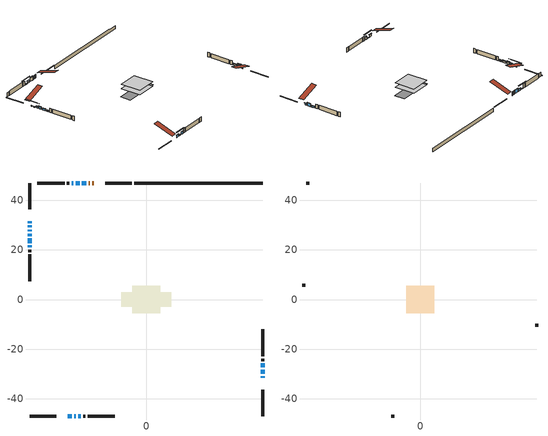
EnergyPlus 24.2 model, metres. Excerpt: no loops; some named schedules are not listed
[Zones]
conditioned space
 floor adiabatic (AdiabaticFloorConstruction): -5.63,-5.63 -5.63,5.63 5.63,5.63 5.63,-5.63 z0.32
 floor foundation (Slab1 construction): -9.97,-2.98 -9.97,2.98 9.97,2.98 9.97,-2.98 z-1.69
 wall outside (RimJoist1 construction): -5.85,46.89 -16.48,46.89 / -46.89,-46.89 -36.27,-46.89 / -46.89,46.89 -46.89,36.27 / 46.89,-46.89 46.89,-36.27 z0.32:0.62
 wall outside (AdiabaticWallConstruction 1): -21.22,46.89 -21.76,46.89 / -22.68,46.89 -23.2,46.89 z0.32:2.35
 wall outside (AdiabaticWallConstruction): 46.89,-31.52 46.89,-30.91 / -46.89,28.12 -46.89,27.48 z0.32:1.29; -31.52,-46.89 -29.97,-46.89 z0.32:1.39; -24.12,46.89 -25.9,46.89 z0.32:2.25; -26.83,46.89 -28.38,46.89 / 46.89,-27.27 46.89,-25.72 z0.32:1.18; -46.89,31.52 -46.89,30.73 / -29.3,46.89 -30.05,46.89 z0.32:0.68; -46.89,29.81 -46.89,29.04 / -29.05,-46.89 -28.3,-46.89 z0.32:0.65; -46.89,26.55 -46.89,25.51 / -27.38,-46.89 -26.33,-46.89 z0.32:1.69; -46.89,24.58 -46.89,22.7 z0.32:1.34; -46.89,21.77 -46.89,20.98 z0.32:1.03; 46.89,-29.98 46.89,-28.2 z0.32:1.84
 wall outside (Wall1 construction): -30.97,46.89 -31.92,46.89 / -25.41,-46.89 -24.46,-46.89 / -46.89,20.06 -46.89,19.11 / 46.89,-24.8 46.89,-23.85 z0.32:2.76
 wall outside (Wall2 construction): -32.85,46.89 -43.78,46.89 / -23.53,-46.89 -12.6,-46.89 / -46.89,18.18 -46.89,7.25 / 46.89,-22.92 46.89,-11.99 z0.32:2.76
 wall foundation (FoundationWall1 construction): -4.93,46.89,-1.69 -4.93,46.89,0.32 41.71,46.89,0.32 41.71,46.89,0.12 46.89,46.89,0.12 46.89,46.89,-1.69
 window (WindowConstruction 9): 46.89,-31.52 46.89,-30.91 z0.32:1.29
 window (WindowConstruction 6): -31.52,-46.89 -29.97,-46.89 z0.32:1.39
 window (WindowConstruction 7): -24.12,46.89 -25.9,46.89 z0.32:2.25
 window (WindowConstruction 8): -26.83,46.89 -28.38,46.89 z0.32:1.18
 window (WindowConstruction 11): -46.89,31.52 -46.89,30.73 z0.32:0.68
 window (WindowConstruction 12): -46.89,29.81 -46.89,29.04 z0.32:0.65
 window (WindowConstruction 13): -29.04,-46.89 -28.31,-46.89 z0.32:0.65
 window (WindowConstruction 14): -29.31,46.89 -30.04,46.89 z0.32:0.68
 window (WindowConstruction 10): -46.89,28.11 -46.89,27.48 z0.32:1.29
 window (WindowConstruction): -46.89,26.55 -46.89,25.51 z0.32:1.69
 window (WindowConstruction 1): -46.89,24.58 -46.89,22.7 z0.32:1.33
 window (WindowConstruction 2): -46.89,21.77 -46.89,20.98 z0.32:1.03
 window (WindowConstruction 3): 46.89,-29.98 46.89,-28.2 z0.32:1.84
 window (WindowConstruction 4): 46.89,-27.27 46.89,-25.72 z0.32:1.18
 window (WindowConstruction 5): -27.38,-46.89 -26.34,-46.89 z0.32:1.69
 door (Door): -21.22,46.89 -21.76,46.89 z0.32:2.35
 door (Door 1): -22.69,46.89 -23.19,46.89 z0.32:2.35
 ceiling adiabatic (AdiabaticFloorConstruction): 5.63,-5.63 5.63,5.63 -5.63,5.63 -5.63,-5.63 z0.32
attic - vented
 floor to conditioned space (Floor1 construction Reversed): -5.63,-5.63 -5.63,5.63 5.63,5.63 5.63,-5.63 z2.76
 wall outside (Wall3 construction): -44.71,46.89 -45.96,46.89 / -11.67,-46.89 -10.42,-46.89 / -46.89,6.32 -46.89,5.07 / 46.89,-11.06 46.89,-9.81 z0.32:2.76
 roof outside (Roof1 construction): -20.3,46.89,2.76 -20.3,35.93,6.41 -17.41,35.93,6.41 -17.41,46.89,2.76; -32.45,-46.89,2.76 -32.45,-35.93,6.41 -35.34,-35.93,6.41 -35.34,-46.89,2.76; -46.89,32.45,2.76 -35.93,32.45,6.41 -35.93,35.34,6.41 -46.89,35.34,2.76; 46.89,-32.45,2.76 35.93,-32.45,6.41 35.93,-35.34,6.41 46.89,-35.34,2.76
shading: 46.89,-30.71 46.89,-31.72 47.3,-31.72 47.3,-30.71 z1.49; -29.77,-46.89 -31.72,-46.89 -31.72,-47.3 -29.77,-47.3 z1.59; -26.1,46.89 -23.92,46.89 -23.92,47.3 -26.1,47.3 z2.45; -28.58,46.89 -26.63,46.89 -26.63,47.3 -28.58,47.3 z1.38; -46.89,28 -46.89,34.25 -47.3,34.25 -47.3,28 z3.41; -46.89,26.31 -46.89,32.54 -47.3,32.54 -47.3,26.31 z3.38; -25.58,-46.89 -31.77,-46.89 -31.77,-47.3 -25.58,-47.3 z3.38; -32.78,46.89 -26.58,46.89 -26.58,47.3 -32.78,47.3 z3.41; -46.89,27.28 -46.89,28.32 -47.3,28.32 -47.3,27.28 z1.49; -46.89,25.31 -46.89,26.75 -47.3,26.75 -47.3,25.31 z1.89; -46.89,22.5 -46.89,24.78 -47.3,24.78 -47.3,22.5 z1.54; -46.89,20.78 -46.89,21.97 -47.3,21.97 -47.3,20.78 z1.23; 46.89,-28 46.89,-30.18 47.3,-30.18 47.3,-28 z2.05; 46.89,-25.52 46.89,-27.47 47.3,-27.47 47.3,-25.52 z1.38; -26.13,-46.89 -27.58,-46.89 -27.58,-47.3 -26.13,-47.3 z1.89
[Building]
Building 1: Terrain=Suburbs
[Site:Location]
Calgary Intl AP_AB: Latitude {deg}=51.11; Longitude {deg}=-114.02; Time Zone {hr}=-7; Elevation {m}=1084; Keep Site Location Information=Yes
[Site:GroundTemperature:Shallow]
0.326196, -1.55603, -1.70677, -0.813554, 2.7722, 6.34125, 9.43543, 11.3955, 11.562, 9.96783, 6.95256, 3.49299
[Site:WaterMainsTemperature]
Calculation Method=Schedule; Temperature Schedule=mains temperature schedule
[Material] Roughness=Rough; Thermal Absorptance=0.9
Name | Thickness {m} | Conductivity {W/m-K} | Density {kg/m3} | Specific Heat {J/kg-K} | Solar Absorptance | Visible Absorptance
asphalt or fiberglass shingles | 0.00635 | 0.162714 | 1121.4 | 1465.45 | 0.4 | 0.4
ceiling stud and cavity | 0.1397 | 0.0759208 | 65.682 | 1177.47 | 0.7 | 0.7
concrete 4.0 in. | 0.1016 | 1.803125 | 2242.8 | 837.4 | 0.7 | 0.7
concrete 8.0 in. | 0.2032 | 1.803125 | 2242.8 | 837.4 | 0.7 | 0.7
door material | 0.04445 | 0.0451087 | 512.64 | 1214.23 | 0.7 | 0.7
door material 1 | 0.04445 | 0.053851 | 512.64 | 1214.23 | 0.7 | 0.7
exterior vertical ins | 0.0188273 | 0.029427 | 32.04 | 1214.23 | 0.7 | 0.7
floor covering | 0.0127 | 0.0433444 | 54.468 | 1339.84 | 0.6 | 0.6
floor rigid ins; wall rigid ins | 0.512978 | 0.029427 | 32.04 | 1214.23 | 0.7 | 0.7
floor stud and cavity | 0.1397 | 1.75129 | 37.0049 | 1207.88 | 0.7 | 0.7
furniture material conditioned space 1 | 0.1524 | 0.115458 | 640.8 | 1214.23 | 0.6 | 0.6
gypsum board | 0.0127 | 0.160291 | 801 | 837.4 | 0.6 | 0.6
gypsum board 1 | 0.0127 | 0.160291 | 801 | 837.4 | 0.7 | 0.7
osb sheathing 0.5 in. | 0.0127 | 0.115458 | 512.64 | 1214.23 | 0.7 | 0.7
osb sheathing 0.75 in. | 0.01905 | 0.115458 | 512.64 | 1214.23 | 0.7 | 0.7
rim joist stud and cavity | 0.0508 | 0.182071 | 50.32683 | 1063.81 | 0.6 | 0.6
wall stud and cavity | 0.1397 | 0.121499 | 139.0536 | 1170.24 | 0.7 | 0.7
wall stud and cavity 1 | 0.1397 | 0.0927935 | 139.0536 | 1170.24 | 0.7 | 0.7
wall stud and cavity 2 | 0.0889 | 6.1454 | 50.32683 | 1063.81 | 0.6 | 0.6
wall stud and cavity 3 | 0.0889 | 0.380278 | 52.3479 | 1209.89 | 0.7 | 0.7
wall stud and cavity 4 | 0.0889 | 0.391764 | 83.0341 | 1211.67 | 0.7 | 0.7
wood siding | 0.0254 | 0.102417 | 544.68 | 1172.36 | 0.4 | 0.4
wood siding 1 | 0.00254 | 0.102417 | 544.68 | 1172.36 | 0.4 | 0.4
wood siding 2; wood siding 3; wood siding 4 | 0.0254 | 0.102417 | 544.68 | 1172.36 | 0.7 | 0.7
[WindowMaterial:SimpleGlazingSystem]
Name | U-Factor {W/m2-K} | Solar Heat Gain Coefficient
WindowMaterial | 2.98038 | 0.56
WindowMaterial 1 | 2.19511 | 0.55
WindowMaterial 10 | 6.52743 | 0.47
WindowMaterial 11 | 6.56547 | 0.46
WindowMaterial 12 | 6.42693 | 0.48
WindowMaterial 2 | 3.04852 | 0.46
WindowMaterial 3 | 2.10767 | 0.61
WindowMaterial 4 | 2.22634 | 0.52
WindowMaterial 5 | 2.969594 | 0.58
WindowMaterial 6 | 2.23656 | 0.55
WindowMaterial 7 | 2.15083 | 0.57
WindowMaterial 8 | 2.76064 | 0.61
WindowMaterial 9 | 6.35255 | 0.48
[Construction]
AdiabaticFloorConstruction: floor stud and cavity, floor rigid ins, osb sheathing 0.75 in., floor covering
AdiabaticWallConstruction: wood siding 3, wall rigid ins, wall stud and cavity 3, gypsum board
AdiabaticWallConstruction 1: wood siding 4, wall rigid ins, wall stud and cavity 3, gypsum board
Door: door material
Door 1: door material 1
Floor1 construction Reversed: gypsum board, ceiling stud and cavity
FoundationWall1 construction: concrete 8.0 in., gypsum board 1
furniture construction conditioned space 1: furniture material conditioned space 1
PartitionWallConstruction: gypsum board, wall stud and cavity 4, gypsum board
RimJoist1 construction: wood siding 2, rim joist stud and cavity
Roof1 construction: asphalt or fiberglass shingles
Slab1 construction: concrete 4.0 in.
Wall1 construction: wood siding, osb sheathing 0.5 in., wall stud and cavity, gypsum board
Wall2 construction: wood siding, osb sheathing 0.5 in., wall stud and cavity 1, gypsum board
Wall3 construction: wood siding 1, wall stud and cavity 2
WindowConstruction; WindowConstruction 5: WindowMaterial
WindowConstruction 1: WindowMaterial 1
WindowConstruction 10: WindowMaterial 8
WindowConstruction 11: WindowMaterial 9
WindowConstruction 12: WindowMaterial 10
WindowConstruction 13: WindowMaterial 11
WindowConstruction 14: WindowMaterial 12
WindowConstruction 2: WindowMaterial 2
WindowConstruction 3: WindowMaterial 3
WindowConstruction 4; WindowConstruction 8: WindowMaterial 4
WindowConstruction 6: WindowMaterial 5
WindowConstruction 7: WindowMaterial 6
WindowConstruction 9: WindowMaterial 7
[Zone] Multiplier=1; Part of Total Floor Area=Yes
Name | Volume {m3}
attic - vented | 75.1825
conditioned space | 559.9
[Space]
Name | Zone | Volume {m3}
attic - vented 1 | attic - vented | 75.1825
conditioned space 1 | conditioned space | 559.9
[ZoneInfiltration:EffectiveLeakageArea]
infil attic - vented 1: Zone or Space=attic - vented 1; Schedule=Always On Discrete; Effective Air Leakage Area {cm2}=4344.69; Stack Coefficient=0.000423709; Wind Coefficient=1.39077e-05
[ZoneMixing]
whole house fan mix: Zone or Space=attic - vented; Schedule=Always On Continuous; Design Flow Rate Calculation Method=Flow/Zone; Design Flow Rate {m3/s}=0; Source Zone or Space=conditioned space
[SurfaceProperty:ExposedFoundationPerimeter]
Slab1: Exposed Perimeter Calculation Method=TotalExposedPerimeter; Total Exposed Perimeter {m}=51.817
[InternalMass] Zone or ZoneList=conditioned space; Space or SpaceList=conditioned space 1
Name | Construction | Surface Area {m2}
furniture mass conditioned space 1 | furniture construction conditioned space 1 | 98.2841
partition wall mass | PartitionWallConstruction | 245.71
[Lights]
interior lighting: Zone or ZoneList or Space or SpaceList=conditioned space 1; Schedule=interior lighting schedule; Design Level Calculation Method=LightingLevel; Lighting Level {W}=343.2; Return Air Fraction=0; Fraction Radiant=0.6; Fraction Visible=0.2; Fraction Replaceable=1
[People]
occupants: Zone or ZoneList or Space or SpaceList=conditioned space 1; Number of People Schedule=occupants schedule; Number of People Calculation Method=People; Number of People=3; Fraction Radiant=0.314171; Sensible Heat Fraction=0.56303; Activity Level Schedule=occupants activity schedule; Carbon Dioxide Generation Rate {m3/s-W}=0; Enable ASHRAE 55 Comfort Warnings=No; Mean Radiant Temperature Calculation Type=EnclosureAveraged
[ElectricEquipment] Zone or ZoneList or Space or SpaceList=conditioned space 1; Design Level Calculation Method=EquipmentLevel
Name | Schedule | Design Level {W} | Fraction Latent | Fraction Radiant | Fraction Lost
clothes dryer | clothes dryer schedule | 140.772 | 0.015 | 0.081 | 0.85
clothes washer | clothes washer schedule | 32.1985 | 0.03 | 0.162 | 0.7
cooking range | cooking range schedule | 215.147 | 0.08 | 0.432 | 0.2
dishwasher | dishwasher schedule | 66.8632 | 0.3 | 0.18 | 0.4
fridge | fridge schedule | 72.9452 | 0 | 0.6 | 0
mech vent bath fan 0 | mech vent bath fan 0 schedule | 50.2 | 0 | 0 | 1
mech vent house fan | mech vent house fan schedule | 0 | 0 | 0 | 1
mech vent house fan cfis | mech vent house fan cfis schedule | 0 | 0 | 0 | 0
misc plug loads | misc plug loads schedule | 494.7 | 0.045 | 0.513 | 0.1
whole house fan | Always On Discrete | 0 | 0 | 0 | 1
[OtherEquipment] Zone or ZoneList or Space or SpaceList=conditioned space 1; Design Level Calculation Method=EquipmentLevel
Name | Fuel Type | Schedule | Design Level {W} | Fraction Latent | Fraction Radiant | Fraction Lost
clothes dryer 1 | Electricity | clothes dryer schedule | 0 | 0.015 | 0.081 | 0.85
cooking range 1 | Electricity | cooking range schedule | 0 | 0.08 | 0.432 | 0.2
general water use latent | None | general water use schedule | 62.594 | 1 | 0 | 0
general water use sensible | None | general water use schedule | -61.6891 | 0 | 0.6 | 0
mech vent house fan latent load | None | Always On Discrete | 0 | 1 | 0 | 0
mech vent house fan sensible load | None | Always On Discrete | 0 | 0 | 0 | 0
water heater energy adjustment1 | NaturalGas | Always On Discrete | 0.01 | 0 | 0 | 1
[ZoneInfiltration:DesignFlowRate] Zone or ZoneList or Space or SpaceList=conditioned space 1; Schedule=Always On Discrete; Design Flow Rate Calculation Method=Flow/Zone; Design Flow Rate {m3/s}=0
infil flow; natural vent flow; whole house fan flow
[Foundation:Kiva]
Foundation Kiva 1: Initial Indoor Air Temperature {C}=18; Wall Height Above Grade {m}=0.32001; Wall Depth Below Slab {m}=0.2032; Custom Block Material Name 1=exterior vertical ins; Custom Block Depth 1 {m}=2.01; Custom Block X Position 1 {m}=0.2159; Custom Block Z Position 1 {m}=0
[Foundation:Kiva:Settings]
Soil Conductivity {W/m-K}=0.849921; Soil Density {kg/m3}=1842.3; Soil Specific Heat {J/kg-K}=418.7; Ground Solar Absorptivity=0.9; Ground Thermal Absorptivity=0.9; Ground Surface Roughness {m}=0.03; Far-Field Width {m}=40; Deep-Ground Boundary Condition=ZeroFlux; Deep-Ground Depth {m}=40; Minimum Cell Dimension {m}=0.2; Maximum Cell Growth Coefficient=3; Simulation Timestep=Timestep
[Exterior:Lights]
exterior lighting: Schedule=exterior lighting schedule; Design Level {W}=75.6
[Schedule:Constant]
Name | Hourly Value
Always On Continuous; mech vent house fan schedule; mech vent house fan cfis schedule; Always On Discrete | 1
occupants activity schedule | 117.228
fridge schedule | 0
[Schedule:Week:Daily]
interior lighting schedule Week Rule - Jan1-Jan27: interior lighting schedule day, interior lighting schedule day, interior lighting schedule day, interior lighting schedule day, interior lighting schedule day, interior lighting schedule day, interior lighting schedule day, interior lighting schedule default day, interior lighting schedule default day, interior lighting schedule default day, interior lighting schedule default day, interior lighting schedule default day
interior lighting schedule Week Rule - Jan28-Feb3: interior lighting schedule day, interior lighting schedule day, interior lighting schedule day, interior lighting schedule day, interior lighting schedule day 1, interior lighting schedule day 1, interior lighting schedule day 1, interior lighting schedule default day, interior lighting schedule default day, interior lighting schedule default day, interior lighting schedule default day, interior lighting schedule default day
interior lighting schedule Week Rule - Feb4-Feb24: interior lighting schedule day 1, interior lighting schedule day 1, interior lighting schedule day 1, interior lighting schedule day 1, interior lighting schedule day 1, interior lighting schedule day 1, interior lighting schedule day 1, interior lighting schedule default day, interior lighting schedule default day, interior lighting schedule default day, interior lighting schedule default day, interior lighting schedule default day
interior lighting schedule Week Rule - Feb25-Mar3: interior lighting schedule day 1, interior lighting schedule day 1, interior lighting schedule day 1, interior lighting schedule day 1, interior lighting schedule day 2, interior lighting schedule day 2, interior lighting schedule day 2, interior lighting schedule default day, interior lighting schedule default day, interior lighting schedule default day, interior lighting schedule default day, interior lighting schedule default day
interior lighting schedule Week Rule - Mar4-Mar31: interior lighting schedule day 2, interior lighting schedule day 2, interior lighting schedule day 2, interior lighting schedule day 2, interior lighting schedule day 2, interior lighting schedule day 2, interior lighting schedule day 2, interior lighting schedule default day, interior lighting schedule default day, interior lighting schedule default day, interior lighting schedule default day, interior lighting schedule default day
interior lighting schedule Week Rule - Apr1-Apr28: interior lighting schedule day 3, interior lighting schedule day 3, interior lighting schedule day 3, interior lighting schedule day 3, interior lighting schedule day 3, interior lighting schedule day 3, interior lighting schedule day 3, interior lighting schedule default day, interior lighting schedule default day, interior lighting schedule default day, interior lighting schedule default day, interior lighting schedule default day
interior lighting schedule Week Rule - Apr29-May5: interior lighting schedule day 3, interior lighting schedule day 3, interior lighting schedule day 4, interior lighting schedule day 4, interior lighting schedule day 4, interior lighting schedule day 4, interior lighting schedule day 4, interior lighting schedule default day, interior lighting schedule default day, interior lighting schedule default day, interior lighting schedule default day, interior lighting schedule default day
interior lighting schedule Week Rule - May6-May26: interior lighting schedule day 4, interior lighting schedule day 4, interior lighting schedule day 4, interior lighting schedule day 4, interior lighting schedule day 4, interior lighting schedule day 4, interior lighting schedule day 4, interior lighting schedule default day, interior lighting schedule default day, interior lighting schedule default day, interior lighting schedule default day, interior lighting schedule default day
interior lighting schedule Week Rule - May27-Jun2: interior lighting schedule day 4, interior lighting schedule day 4, interior lighting schedule day 4, interior lighting schedule day 4, interior lighting schedule day 4, interior lighting schedule day 5, interior lighting schedule day 5, interior lighting schedule default day, interior lighting schedule default day, interior lighting schedule default day, interior lighting schedule default day, interior lighting schedule default day
interior lighting schedule Week Rule - Jun3-Jun30: interior lighting schedule day 5, interior lighting schedule day 5, interior lighting schedule day 5, interior lighting schedule day 5, interior lighting schedule day 5, interior lighting schedule day 5, interior lighting schedule day 5, interior lighting schedule default day, interior lighting schedule default day, interior lighting schedule default day, interior lighting schedule default day, interior lighting schedule default day
interior lighting schedule Week Rule - Jul1-Jul28: interior lighting schedule day 6, interior lighting schedule day 6, interior lighting schedule day 6, interior lighting schedule day 6, interior lighting schedule day 6, interior lighting schedule day 6, interior lighting schedule day 6, interior lighting schedule default day, interior lighting schedule default day, interior lighting schedule default day, interior lighting schedule default day, interior lighting schedule default day
interior lighting schedule Week Rule - Jul29-Aug4: interior lighting schedule day 6, interior lighting schedule day 6, interior lighting schedule day 6, interior lighting schedule day 7, interior lighting schedule day 7, interior lighting schedule day 7, interior lighting schedule day 7, interior lighting schedule default day, interior lighting schedule default day, interior lighting schedule default day, interior lighting schedule default day, interior lighting schedule default day
interior lighting schedule Week Rule - Aug5-Aug25: interior lighting schedule day 7, interior lighting schedule day 7, interior lighting schedule day 7, interior lighting schedule day 7, interior lighting schedule day 7, interior lighting schedule day 7, interior lighting schedule day 7, interior lighting schedule default day, interior lighting schedule default day, interior lighting schedule default day, interior lighting schedule default day, interior lighting schedule default day
interior lighting schedule Week Rule - Aug26-Sep1: interior lighting schedule day 7, interior lighting schedule day 7, interior lighting schedule day 7, interior lighting schedule day 7, interior lighting schedule day 7, interior lighting schedule day 7, interior lighting schedule day 8, interior lighting schedule default day, interior lighting schedule default day, interior lighting schedule default day, interior lighting schedule default day, interior lighting schedule default day
interior lighting schedule Week Rule - Sep2-Sep29: interior lighting schedule day 8, interior lighting schedule day 8, interior lighting schedule day 8, interior lighting schedule day 8, interior lighting schedule day 8, interior lighting schedule day 8, interior lighting schedule day 8, interior lighting schedule default day, interior lighting schedule default day, interior lighting schedule default day, interior lighting schedule default day, interior lighting schedule default day
interior lighting schedule Week Rule - Sep30-Oct6: interior lighting schedule day 8, interior lighting schedule day 9, interior lighting schedule day 9, interior lighting schedule day 9, interior lighting schedule day 9, interior lighting schedule day 9, interior lighting schedule day 9, interior lighting schedule default day, interior lighting schedule default day, interior lighting schedule default day, interior lighting schedule default day, interior lighting schedule default day
interior lighting schedule Week Rule - Oct7-Oct27: interior lighting schedule day 9, interior lighting schedule day 9, interior lighting schedule day 9, interior lighting schedule day 9, interior lighting schedule day 9, interior lighting schedule day 9, interior lighting schedule day 9, interior lighting schedule default day, interior lighting schedule default day, interior lighting schedule default day, interior lighting schedule default day, interior lighting schedule default day
interior lighting schedule Week Rule - Oct28-Nov3: interior lighting schedule day 9, interior lighting schedule day 9, interior lighting schedule day 9, interior lighting schedule day 9, interior lighting schedule day 10, interior lighting schedule day 10, interior lighting schedule day 10, interior lighting schedule default day, interior lighting schedule default day, interior lighting schedule default day, interior lighting schedule default day, interior lighting schedule default day
interior lighting schedule Week Rule - Nov4-Nov24: interior lighting schedule day 10, interior lighting schedule day 10, interior lighting schedule day 10, interior lighting schedule day 10, interior lighting schedule day 10, interior lighting schedule day 10, interior lighting schedule day 10, interior lighting schedule default day, interior lighting schedule default day, interior lighting schedule default day, interior lighting schedule default day, interior lighting schedule default day
interior lighting schedule Week Rule - Nov25-Dec1: interior lighting schedule day 10, interior lighting schedule day 10, interior lighting schedule day 10, interior lighting schedule day 10, interior lighting schedule day 10, interior lighting schedule day 10, interior lighting schedule day 11, interior lighting schedule default day, interior lighting schedule default day, interior lighting schedule default day, interior lighting schedule default day, interior lighting schedule default day
interior lighting schedule Week Rule - Dec2-Dec31: interior lighting schedule day 11, interior lighting schedule day 11, interior lighting schedule day 11, interior lighting schedule day 11, interior lighting schedule day 11, interior lighting schedule day 11, interior lighting schedule day 11, interior lighting schedule default day, interior lighting schedule default day, interior lighting schedule default day, interior lighting schedule default day, interior lighting schedule default day
occupants schedule Week Rule - Jan1-Dec31: occupants schedule day, occupants schedule day, occupants schedule day, occupants schedule day, occupants schedule day, occupants schedule day, occupants schedule day, occupants schedule default day, occupants schedule default day, occupants schedule default day, occupants schedule default day, occupants schedule default day
clothes dryer schedule Week Rule - Jan1-Dec31: clothes dryer schedule day, clothes dryer schedule day, clothes dryer schedule day, clothes dryer schedule day, clothes dryer schedule day, clothes dryer schedule day, clothes dryer schedule day, clothes dryer schedule default day, clothes dryer schedule default day, clothes dryer schedule default day, clothes dryer schedule default day, clothes dryer schedule default day
clothes washer schedule Week Rule - Jan1-Dec31: clothes washer schedule day, clothes washer schedule day, clothes washer schedule day, clothes washer schedule day, clothes washer schedule day, clothes washer schedule day, clothes washer schedule day, clothes washer schedule default day, clothes washer schedule default day, clothes washer schedule default day, clothes washer schedule default day, clothes washer schedule default day
cooking range schedule Week Rule - Jan1-Dec31: cooking range schedule day, cooking range schedule day, cooking range schedule day, cooking range schedule day, cooking range schedule day, cooking range schedule day, cooking range schedule day, cooking range schedule default day, cooking range schedule default day, cooking range schedule default day, cooking range schedule default day, cooking range schedule default day
dishwasher schedule Week Rule - Jan1-Dec31: dishwasher schedule day, dishwasher schedule day, dishwasher schedule day, dishwasher schedule day, dishwasher schedule day, dishwasher schedule day, dishwasher schedule day, dishwasher schedule default day, dishwasher schedule default day, dishwasher schedule default day, dishwasher schedule default day, dishwasher schedule default day
mech vent bath fan 0 schedule Week Rule - Jan1-Dec31: mech vent bath fan 0 schedule day, mech vent bath fan 0 schedule day, mech vent bath fan 0 schedule day, mech vent bath fan 0 schedule day, mech vent bath fan 0 schedule day, mech vent bath fan 0 schedule day, mech vent bath fan 0 schedule day, mech vent bath fan 0 schedule default day, mech vent bath fan 0 schedule default day, mech vent bath fan 0 schedule default day, mech vent bath fan 0 schedule default day, mech vent bath fan 0 schedule default day
misc plug loads schedule Week Rule - Jan1-Dec31: misc plug loads schedule day, misc plug loads schedule day, misc plug loads schedule day, misc plug loads schedule day, misc plug loads schedule day, misc plug loads schedule day, misc plug loads schedule day, misc plug loads schedule default day, misc plug loads schedule default day, misc plug loads schedule default day, misc plug loads schedule default day, misc plug loads schedule default day
general water use schedule Week Rule - Jan1-Dec31: general water use schedule day, general water use schedule day, general water use schedule day, general water use schedule day, general water use schedule day, general water use schedule day, general water use schedule day, general water use schedule default day, general water use schedule default day, general water use schedule default day, general water use schedule default day, general water use schedule default day
exterior lighting schedule Week Rule - Jan1-Jan27: exterior lighting schedule day, exterior lighting schedule day, exterior lighting schedule day, exterior lighting schedule day, exterior lighting schedule day, exterior lighting schedule day, exterior lighting schedule day, exterior lighting schedule default day, exterior lighting schedule default day, exterior lighting schedule default day, exterior lighting schedule default day, exterior lighting schedule default day
exterior lighting schedule Week Rule - Jan28-Feb3: exterior lighting schedule day, exterior lighting schedule day, exterior lighting schedule day, exterior lighting schedule day, exterior lighting schedule day 1, exterior lighting schedule day 1, exterior lighting schedule day 1, exterior lighting schedule default day, exterior lighting schedule default day, exterior lighting schedule default day, exterior lighting schedule default day, exterior lighting schedule default day
exterior lighting schedule Week Rule - Feb4-Feb24: exterior lighting schedule day 1, exterior lighting schedule day 1, exterior lighting schedule day 1, exterior lighting schedule day 1, exterior lighting schedule day 1, exterior lighting schedule day 1, exterior lighting schedule day 1, exterior lighting schedule default day, exterior lighting schedule default day, exterior lighting schedule default day, exterior lighting schedule default day, exterior lighting schedule default day
exterior lighting schedule Week Rule - Feb25-Mar3: exterior lighting schedule day 1, exterior lighting schedule day 1, exterior lighting schedule day 1, exterior lighting schedule day 1, exterior lighting schedule day 2, exterior lighting schedule day 2, exterior lighting schedule day 2, exterior lighting schedule default day, exterior lighting schedule default day, exterior lighting schedule default day, exterior lighting schedule default day, exterior lighting schedule default day
exterior lighting schedule Week Rule - Mar4-Mar31: exterior lighting schedule day 2, exterior lighting schedule day 2, exterior lighting schedule day 2, exterior lighting schedule day 2, exterior lighting schedule day 2, exterior lighting schedule day 2, exterior lighting schedule day 2, exterior lighting schedule default day, exterior lighting schedule default day, exterior lighting schedule default day, exterior lighting schedule default day, exterior lighting schedule default day
exterior lighting schedule Week Rule - Apr1-Apr28: exterior lighting schedule day 3, exterior lighting schedule day 3, exterior lighting schedule day 3, exterior lighting schedule day 3, exterior lighting schedule day 3, exterior lighting schedule day 3, exterior lighting schedule day 3, exterior lighting schedule default day, exterior lighting schedule default day, exterior lighting schedule default day, exterior lighting schedule default day, exterior lighting schedule default day
exterior lighting schedule Week Rule - Apr29-May5: exterior lighting schedule day 3, exterior lighting schedule day 3, exterior lighting schedule day 4, exterior lighting schedule day 4, exterior lighting schedule day 4, exterior lighting schedule day 4, exterior lighting schedule day 4, exterior lighting schedule default day, exterior lighting schedule default day, exterior lighting schedule default day, exterior lighting schedule default day, exterior lighting schedule default day
exterior lighting schedule Week Rule - May6-May26: exterior lighting schedule day 4, exterior lighting schedule day 4, exterior lighting schedule day 4, exterior lighting schedule day 4, exterior lighting schedule day 4, exterior lighting schedule day 4, exterior lighting schedule day 4, exterior lighting schedule default day, exterior lighting schedule default day, exterior lighting schedule default day, exterior lighting schedule default day, exterior lighting schedule default day
exterior lighting schedule Week Rule - May27-Jun2: exterior lighting schedule day 4, exterior lighting schedule day 4, exterior lighting schedule day 4, exterior lighting schedule day 4, exterior lighting schedule day 4, exterior lighting schedule day 5, exterior lighting schedule day 5, exterior lighting schedule default day, exterior lighting schedule default day, exterior lighting schedule default day, exterior lighting schedule default day, exterior lighting schedule default day
exterior lighting schedule Week Rule - Jun3-Jun30: exterior lighting schedule day 5, exterior lighting schedule day 5, exterior lighting schedule day 5, exterior lighting schedule day 5, exterior lighting schedule day 5, exterior lighting schedule day 5, exterior lighting schedule day 5, exterior lighting schedule default day, exterior lighting schedule default day, exterior lighting schedule default day, exterior lighting schedule default day, exterior lighting schedule default day
exterior lighting schedule Week Rule - Jul1-Jul28: exterior lighting schedule day 6, exterior lighting schedule day 6, exterior lighting schedule day 6, exterior lighting schedule day 6, exterior lighting schedule day 6, exterior lighting schedule day 6, exterior lighting schedule day 6, exterior lighting schedule default day, exterior lighting schedule default day, exterior lighting schedule default day, exterior lighting schedule default day, exterior lighting schedule default day
exterior lighting schedule Week Rule - Jul29-Aug4: exterior lighting schedule day 6, exterior lighting schedule day 6, exterior lighting schedule day 6, exterior lighting schedule day 7, exterior lighting schedule day 7, exterior lighting schedule day 7, exterior lighting schedule day 7, exterior lighting schedule default day, exterior lighting schedule default day, exterior lighting schedule default day, exterior lighting schedule default day, exterior lighting schedule default day
exterior lighting schedule Week Rule - Aug5-Aug25: exterior lighting schedule day 7, exterior lighting schedule day 7, exterior lighting schedule day 7, exterior lighting schedule day 7, exterior lighting schedule day 7, exterior lighting schedule day 7, exterior lighting schedule day 7, exterior lighting schedule default day, exterior lighting schedule default day, exterior lighting schedule default day, exterior lighting schedule default day, exterior lighting schedule default day
exterior lighting schedule Week Rule - Aug26-Sep1: exterior lighting schedule day 7, exterior lighting schedule day 7, exterior lighting schedule day 7, exterior lighting schedule day 7, exterior lighting schedule day 7, exterior lighting schedule day 7, exterior lighting schedule day 8, exterior lighting schedule default day, exterior lighting schedule default day, exterior lighting schedule default day, exterior lighting schedule default day, exterior lighting schedule default day
exterior lighting schedule Week Rule - Sep2-Sep29: exterior lighting schedule day 8, exterior lighting schedule day 8, exterior lighting schedule day 8, exterior lighting schedule day 8, exterior lighting schedule day 8, exterior lighting schedule day 8, exterior lighting schedule day 8, exterior lighting schedule default day, exterior lighting schedule default day, exterior lighting schedule default day, exterior lighting schedule default day, exterior lighting schedule default day
exterior lighting schedule Week Rule - Sep30-Oct6: exterior lighting schedule day 8, exterior lighting schedule day 9, exterior lighting schedule day 9, exterior lighting schedule day 9, exterior lighting schedule day 9, exterior lighting schedule day 9, exterior lighting schedule day 9, exterior lighting schedule default day, exterior lighting schedule default day, exterior lighting schedule default day, exterior lighting schedule default day, exterior lighting schedule default day
exterior lighting schedule Week Rule - Oct7-Oct27: exterior lighting schedule day 9, exterior lighting schedule day 9, exterior lighting schedule day 9, exterior lighting schedule day 9, exterior lighting schedule day 9, exterior lighting schedule day 9, exterior lighting schedule day 9, exterior lighting schedule default day, exterior lighting schedule default day, exterior lighting schedule default day, exterior lighting schedule default day, exterior lighting schedule default day
exterior lighting schedule Week Rule - Oct28-Nov3: exterior lighting schedule day 9, exterior lighting schedule day 9, exterior lighting schedule day 9, exterior lighting schedule day 9, exterior lighting schedule day 10, exterior lighting schedule day 10, exterior lighting schedule day 10, exterior lighting schedule default day, exterior lighting schedule default day, exterior lighting schedule default day, exterior lighting schedule default day, exterior lighting schedule default day
exterior lighting schedule Week Rule - Nov4-Nov24: exterior lighting schedule day 10, exterior lighting schedule day 10, exterior lighting schedule day 10, exterior lighting schedule day 10, exterior lighting schedule day 10, exterior lighting schedule day 10, exterior lighting schedule day 10, exterior lighting schedule default day, exterior lighting schedule default day, exterior lighting schedule default day, exterior lighting schedule default day, exterior lighting schedule default day
[Schedule:Year]
interior lighting schedule: interior lighting schedule Week Rule - Jan1-Jan27, 1, 1, 1, 27, interior lighting schedule Week Rule - Jan28-Feb3, 1, 28, 2, 3, interior lighting schedule Week Rule - Feb4-Feb24, 2, 4, 2, 24, interior lighting schedule Week Rule - Feb25-Mar3, 2, 25, 3, 3, interior lighting schedule Week Rule - Mar4-Mar31, 3, 4, 3, 31, interior lighting schedule Week Rule - Apr1-Apr28, 4, 1, 4, 28, interior lighting schedule Week Rule - Apr29-May5, 4, 29, 5, 5, interior lighting schedule Week Rule - May6-May26, 5, 6, 5, 26, interior lighting schedule Week Rule - May27-Jun2, 5, 27, 6, 2, interior lighting schedule Week Rule - Jun3-Jun30, 6, 3, 6, 30, interior lighting schedule Week Rule - Jul1-Jul28, 7, 1, 7, 28, interior lighting schedule Week Rule - Jul29-Aug4, 7, 29, 8, 4, interior lighting schedule Week Rule - Aug5-Aug25, 8, 5, 8, 25, interior lighting schedule Week Rule - Aug26-Sep1, 8, 26, 9, 1, interior lighting schedule Week Rule - Sep2-Sep29, 9, 2, 9, 29, interior lighting schedule Week Rule - Sep30-Oct6, 9, 30, 10, 6, interior lighting schedule Week Rule - Oct7-Oct27, 10, 7, 10, 27, interior lighting schedule Week Rule - Oct28-Nov3, 10, 28, 11, 3, interior lighting schedule Week Rule - Nov4-Nov24, 11, 4, 11, 24, interior lighting schedule Week Rule - Nov25-Dec1, 11, 25, 12, 1, interior lighting schedule Week Rule - Dec2-Dec31, 12, 2, 12, 31
occupants schedule: occupants schedule Week Rule - Jan1-Dec31, 1, 1, 12, 31
clothes dryer schedule: clothes dryer schedule Week Rule - Jan1-Dec31, 1, 1, 12, 31
clothes washer schedule: clothes washer schedule Week Rule - Jan1-Dec31, 1, 1, 12, 31
cooking range schedule: cooking range schedule Week Rule - Jan1-Dec31, 1, 1, 12, 31
dishwasher schedule: dishwasher schedule Week Rule - Jan1-Dec31, 1, 1, 12, 31
mech vent bath fan 0 schedule: mech vent bath fan 0 schedule Week Rule - Jan1-Dec31, 1, 1, 12, 31
misc plug loads schedule: misc plug loads schedule Week Rule - Jan1-Dec31, 1, 1, 12, 31
general water use schedule: general water use schedule Week Rule - Jan1-Dec31, 1, 1, 12, 31
exterior lighting schedule: exterior lighting schedule Week Rule - Jan1-Jan27, 1, 1, 1, 27, exterior lighting schedule Week Rule - Jan28-Feb3, 1, 28, 2, 3, exterior lighting schedule Week Rule - Feb4-Feb24, 2, 4, 2, 24, exterior lighting schedule Week Rule - Feb25-Mar3, 2, 25, 3, 3, exterior lighting schedule Week Rule - Mar4-Mar31, 3, 4, 3, 31, exterior lighting schedule Week Rule - Apr1-Apr28, 4, 1, 4, 28, exterior lighting schedule Week Rule - Apr29-May5, 4, 29, 5, 5, exterior lighting schedule Week Rule - May6-May26, 5, 6, 5, 26, exterior lighting schedule Week Rule - May27-Jun2, 5, 27, 6, 2, exterior lighting schedule Week Rule - Jun3-Jun30, 6, 3, 6, 30, exterior lighting schedule Week Rule - Jul1-Jul28, 7, 1, 7, 28, exterior lighting schedule Week Rule - Jul29-Aug4, 7, 29, 8, 4, exterior lighting schedule Week Rule - Aug5-Aug25, 8, 5, 8, 25, exterior lighting schedule Week Rule - Aug26-Sep1, 8, 26, 9, 1, exterior lighting schedule Week Rule - Sep2-Sep29, 9, 2, 9, 29, exterior lighting schedule Week Rule - Sep30-Oct6, 9, 30, 10, 6, exterior lighting schedule Week Rule - Oct7-Oct27, 10, 7, 10, 27, exterior lighting schedule Week Rule - Oct28-Nov3, 10, 28, 11, 3, exterior lighting schedule Week Rule - Nov4-Nov24, 11, 4, 11, 24, exterior lighting schedule Week Rule - Nov25-Dec1, 11, 25, 12, 1, exterior lighting schedule Week Rule - Dec2-Dec31, 12, 2, 12, 31
[Schedule:Compact]
mains temperature schedule: Through: 01/01, For: AllDays, Until: 24:00, 5.30611, Through: 01/02, For: AllDays, Until: 24:00, 5.24556, Through: 01/03, For: AllDays, Until: 24:00, 5.18611, Through: 01/04, For: AllDays, Until: 24:00, 5.12778, Through: 01/05, For: AllDays, Until: 24:00, 5.07, Through: 01/06, For: AllDays, Until: 24:00, 5.01278, Through: 01/07, For: AllDays, Until: 24:00, 4.95722, Through: 01/08, For: AllDays, Until: 24:00, 4.90222, Through: 01/09, For: AllDays, Until: 24:00, 4.84778, Through: 01/10, For: AllDays, Until: 24:00, 4.795, Through: 01/11, For: AllDays, Until: 24:00, 4.74278, Through: 01/12, For: AllDays, Until: 24:00, 4.69167, Through: 01/13, For: AllDays, Until: 24:00, 4.64111, Through: 01/14, For: AllDays, Until: 24:00, 4.59222, Through: 01/15, For: AllDays, Until: 24:00, 4.54389, Through: 01/16, For: AllDays, Until: 24:00, 4.49722, Through: 01/17, For: AllDays, Until: 24:00, 4.45111, Through: 01/18, For: AllDays, Until: 24:00, 4.40611, Through: 01/19, For: AllDays, Until: 24:00, 4.36222, Through: 01/20, For: AllDays, Until: 24:00, 4.32, Through: 01/21, For: AllDays, Until: 24:00, 4.27833, Through: 01/22, For: AllDays, Until: 24:00, 4.23778, Through: 01/23, For: AllDays, Until: 24:00, 4.19833, Through: 01/24, For: AllDays, Until: 24:00, 4.16056, Through: 01/25, For: AllDays, Until: 24:00, 4.12333, Through: 01/26, For: AllDays, Until: 24:00, 4.08778, Through: 01/27, For: AllDays, Until: 24:00, 4.05278, Through: 01/28, For: AllDays, Until: 24:00, 4.01944, Through: 01/29, For: AllDays, Until: 24:00, 3.98722, Through: 01/30, For: AllDays, Until: 24:00, 3.95611, Through: 01/31, For: AllDays, Until: 24:00, 3.92667, Through: 02/01, For: AllDays, Until: 24:00, 3.89778, Through: 02/02, For: AllDays, Until: 24:00, 3.87056, Through: 02/03, For: AllDays, Until: 24:00, 3.84444, Through: 02/04, For: AllDays, Until: 24:00, 3.82, Through: 02/05, For: AllDays, Until: 24:00, 3.79611, Through: 02/06, For: AllDays, Until: 24:00, 3.77389, Through: 02/07, For: AllDays, Until: 24:00, 3.75333, Through: 02/08, For: AllDays, Until: 24:00, 3.73333, Through: 02/09, For: AllDays, Until: 24:00, 3.715, Through: 02/10, For: AllDays, Until: 24:00, 3.69778, Through: 02/11, For: AllDays, Until: 24:00, 3.68222, Through: 02/12, For: AllDays, Until: 24:00, 3.66778, Through: 02/13, For: AllDays, Until: 24:00, 3.65444, Through: 02/14, For: AllDays, Until: 24:00, 3.64278, Through: 02/15, For: AllDays, Until: 24:00, 3.63222, Through: 02/16, For: AllDays, Until: 24:00, 3.62278, Through: 02/17, For: AllDays, Until: 24:00, 3.615, Through: 02/18, For: AllDays, Until: 24:00, 3.60833, Through: 02/19, For: AllDays, Until: 24:00, 3.60333, Through: 02/20, For: AllDays, Until: 24:00, 3.59944, Through: 02/21, For: AllDays, Until: 24:00, 3.59667, Through: 02/22, For: AllDays, Until: 24:00, 3.59556, Through: 02/23, For: AllDays, Until: 24:00, 3.59556, Through: 02/24, For: AllDays, Until: 24:00, 3.59722, Through: 02/25, For: AllDays, Until: 24:00, 3.6, Through: 02/26, For: AllDays, Until: 24:00, 3.60389, Through: 02/27, For: AllDays, Until: 24:00, 3.60944, Through: 02/28, For: AllDays, Until: 24:00, 3.61611, Through: 03/01, For: AllDays, Until: 24:00, 3.62444, Through: 03/02, For: AllDays, Until: 24:00, 3.63333, Through: 03/03, For: AllDays, Until: 24:00, 3.64444, Through: 03/04, For: AllDays, Until: 24:00, 3.65611, Through: 03/05, For: AllDays, Until: 24:00, 3.67, Through: 03/06, For: AllDays, Until: 24:00, 3.68444, Through: 03/07, For: AllDays, Until: 24:00, 3.70056, Through: 03/08, For: AllDays, Until: 24:00, 3.71778, Through: 03/09, For: AllDays, Until: 24:00, 3.73611, Through: 03/10, For: AllDays, Until: 24:00, 3.75611, Through: 03/11, For: AllDays, Until: 24:00, 3.77722, Through: 03/12, For: AllDays, Until: 24:00, 3.79944, Through: 03/13, For: AllDays, Until: 24:00, 3.82333, Through: 03/14, For: AllDays, Until: 24:00, 3.84833, Through: 03/15, For: AllDays, Until: 24:00, 3.87444, Through: 03/16, For: AllDays, Until: 24:00, 3.90222, Through: 03/17, For: AllDays, Until: 24:00, 3.93056, Through: 03/18, For: AllDays, Until: 24:00, 3.96056, Through: 03/19, For: AllDays, Until: 24:00, 3.99167, Through: 03/20, For: AllDays, Until: 24:00, 4.02444, Through: 03/21, For: AllDays, Until: 24:00, 4.05778, Through: 03/22, For: AllDays, Until: 24:00, 4.09278, Through: 03/23, For: AllDays, Until: 24:00, 4.12833, Through: 03/24, For: AllDays, Until: 24:00, 4.16556, Through: 03/25, For: AllDays, Until: 24:00, 4.20389, Through: 03/26, For: AllDays, Until: 24:00, 4.24333, Through: 03/27, For: AllDays, Until: 24:00, 4.28389, Through: 03/28, For: AllDays, Until: 24:00, 4.32611, Through: 03/29, For: AllDays, Until: 24:00, 4.36889, Through: 03/30, For: AllDays, Until: 24:00, 4.41278, Through: 03/31, For: AllDays, Until: 24:00, 4.45778, Through: 04/01, For: AllDays, Until: 24:00, 4.50389, Through: 04/02, For: AllDays, Until: 24:00, 4.55111, Through: 04/03, For: AllDays, Until: 24:00, 4.59944, Through: 04/04, For: AllDays, Until: 24:00, 4.64833, Through: 04/05, For: AllDays, Until: 24:00, 4.69889, Through: 04/06, For: AllDays, Until: 24:00, 4.75, Through: 04/07, For: AllDays, Until: 24:00, 4.80222, Through: 04/08, For: AllDays, Until: 24:00, 4.85556, Through: 04/09, For: AllDays, Until: 24:00, 4.91, Through: 04/10, For: AllDays, Until: 24:00, 4.965, Through: 04/11, For: AllDays, Until: 24:00, 5.02111, Through: 04/12, For: AllDays, Until: 24:00, 5.07833, Through: 04/13, For: AllDays, Until: 24:00, 5.13611, Through: 04/14, For: AllDays, Until: 24:00, 5.195, Through: 04/15, For: AllDays, Until: 24:00, 5.25444, Through: 04/16, For: AllDays, Until: 24:00, 5.315, Through: 04/17, For: AllDays, Until: 24:00, 5.37611, Through: 04/18, For: AllDays, Until: 24:00, 5.43833, Through: 04/19, For: AllDays, Until: 24:00, 5.50111, Through: 04/20, For: AllDays, Until: 24:00, 5.565, Through: 04/21, For: AllDays, Until: 24:00, 5.62944, Through: 04/22, For: AllDays, Until: 24:00, 5.69444, Through: 04/23, For: AllDays, Until: 24:00, 5.76, Through: 04/24, For: AllDays, Until: 24:00, 5.82667, Through: 04/25, For: AllDays, Until: 24:00, 5.89389, Through: 04/26, For: AllDays, Until: 24:00, 5.96167, Through: 04/27, For: AllDays, Until: 24:00, 6.03056, Through: 04/28, For: AllDays, Until: 24:00, 6.09944, Through: 04/29, For: AllDays, Until: 24:00, 6.16944, Through: 04/30, For: AllDays, Until: 24:00, 6.23944, Through: 05/01, For: AllDays, Until: 24:00, 6.31056, Through: 05/02, For: AllDays, Until: 24:00, 6.38167, Through: 05/03, For: AllDays, Until: 24:00, 6.45333, Through: 05/04, For: AllDays, Until: 24:00, 6.52611, Through: 05/05, For: AllDays, Until: 24:00, 6.59889, Through: 05/06, For: AllDays, Until: 24:00, 6.67167, Through: 05/07, For: AllDays, Until: 24:00, 6.74556, Through: 05/08, For: AllDays, Until: 24:00, 6.81944, Through: 05/09, For: AllDays, Until: 24:00, 6.89389, Through: 05/10, For: AllDays, Until: 24:00, 6.96889, Through: 05/11, For: AllDays, Until: 24:00, 7.04389, Through: 05/12, For: AllDays, Until: 24:00, 7.11944, Through: 05/13, For: AllDays, Until: 24:00, 7.195, Through: 05/14, For: AllDays, Until: 24:00, 7.27111, Through: 05/15, For: AllDays, Until: 24:00, 7.34722, Through: 05/16, For: AllDays, Until: 24:00, 7.42389, Through: 05/17, For: AllDays, Until: 24:00, 7.50056, Through: 05/18, For: AllDays, Until: 24:00, 7.57722, Through: 05/19, For: AllDays, Until: 24:00, 7.65444, Through: 05/20, For: AllDays, Until: 24:00, 7.73167, Through: 05/21, For: AllDays, Until: 24:00, 7.80889, Through: 05/22, For: AllDays, Until: 24:00, 7.88611, Through: 05/23, For: AllDays, Until: 24:00, 7.96333, Through: 05/24, For: AllDays, Until: 24:00, 8.04111, Through: 05/25, For: AllDays, Until: 24:00, 8.11833, Through: 05/26, For: AllDays, Until: 24:00, 8.19611, Through: 05/27, For: AllDays, Until: 24:00, 8.27333, Through: 05/28, For: AllDays, Until: 24:00, 8.35056, Through: 05/29, For: AllDays, Until: 24:00, 8.42778, Through: 05/30, For: AllDays, Until: 24:00, 8.505, Through: 05/31, For: AllDays, Until: 24:00, 8.58222, Through: 06/01, For: AllDays, Until: 24:00, 8.65889, Through: 06/02, For: AllDays, Until: 24:00, 8.73556, Through: 06/03, For: AllDays, Until: 24:00, 8.81222, Through: 06/04, For: AllDays, Until: 24:00, 8.88889, Through: 06/05, For: AllDays, Until: 24:00, 8.965, Through: 06/06, For: AllDays, Until: 24:00, 9.04056, Through: 06/07, For: AllDays, Until: 24:00, 9.11611, Through: 06/08, For: AllDays, Until: 24:00, 9.19167, Through: 06/09, For: AllDays, Until: 24:00, 9.26667, Through: 06/10, For: AllDays, Until: 24:00, 9.34111, Through: 06/11, For: AllDays, Until: 24:00, 9.41556, Through: 06/12, For: AllDays, Until: 24:00, 9.48889, Through: 06/13, For: AllDays, Until: 24:00, 9.56278, Through: 06/14, For: AllDays, Until: 24:00, 9.63556, Through: 06/15, For: AllDays, Until: 24:00, 9.70833, Through: 06/16, For: AllDays, Until: 24:00, 9.78, Through: 06/17, For: AllDays, Until: 24:00, 9.85167, Through: 06/18, For: AllDays, Until: 24:00, 9.92278, Through: 06/19, For: AllDays, Until: 24:00, 9.99333, Through: 06/20, For: AllDays, Until: 24:00, 10.0633, Through: 06/21, For: AllDays, Until: 24:00, 10.1328, Through: 06/22, For: AllDays, Until: 24:00, 10.2011, Through: 06/23, For: AllDays, Until: 24:00, 10.2694, Through: 06/24, For: AllDays, Until: 24:00, 10.3367, Through: 06/25, For: AllDays, Until: 24:00, 10.4039, Through: 06/26, For: AllDays, Until: 24:00, 10.47, Through: 06/27, For: AllDays, Until: 24:00, 10.5356, Through: 06/28, For: AllDays, Until: 24:00, 10.6, Through: 06/29, For: AllDays, Until: 24:00, 10.6639, Through: 06/30, For: AllDays, Until: 24:00, 10.7272, Through: 07/01, For: AllDays, Until: 24:00, 10.7894, Through: 07/02, For: AllDays, Until: 24:00, 10.8511, Through: 07/03, For: AllDays, Until: 24:00, 10.9122, Through: 07/04, For: AllDays, Until: 24:00, 10.9722, Through: 07/05, For: AllDays, Until: 24:00, 11.0311, Through: 07/06, For: AllDays, Until: 24:00, 11.0894, Through: 07/07, For: AllDays, Until: 24:00, 11.1467, Through: 07/08, For: AllDays, Until: 24:00, 11.2033, Through: 07/09, For: AllDays, Until: 24:00, 11.2589, Through: 07/10, For: AllDays, Until: 24:00, 11.3133, Through: 07/11, For: AllDays, Until: 24:00, 11.3672, Through: 07/12, For: AllDays, Until: 24:00, 11.42, Through: 07/13, For: AllDays, Until: 24:00, 11.4717, Through: 07/14, For: AllDays, Until: 24:00, 11.5222, Through: 07/15, For: AllDays, Until: 24:00, 11.5717, Through: 07/16, For: AllDays, Until: 24:00, 11.6206, Through: 07/17, For: AllDays, Until: 24:00, 11.6683, Through: 07/18, For: AllDays, Until: 24:00, 11.715, Through: 07/19, For: AllDays, Until: 24:00, 11.76, Through: 07/20, For: AllDays, Until: 24:00, 11.8044, Through: 07/21, For: AllDays, Until: 24:00, 11.8478, Through: 07/22, For: AllDays, Until: 24:00, 11.89, Through: 07/23, For: AllDays, Until: 24:00, 11.9311, Through: 07/24, For: AllDays, Until: 24:00, 11.9711, Through: 07/25, For: AllDays, Until: 24:00, 12.01, Through: 07/26, For: AllDays, Until: 24:00, 12.0478, Through: 07/27, For: AllDays, Until: 24:00, 12.0839, Through: 07/28, For: AllDays, Until: 24:00, 12.1194, Through: 07/29, For: AllDays, Until: 24:00, 12.1533, Through: 07/30, For: AllDays, Until: 24:00, 12.1861, Through: 07/31, For: AllDays, Until: 24:00, 12.2178, Through: 08/01, For: AllDays, Until: 24:00, 12.2483, Through: 08/02, For: AllDays, Until: 24:00, 12.2778, Through: 08/03, For: AllDays, Until: 24:00, 12.3056, Through: 08/04, For: AllDays, Until: 24:00, 12.3322, Through: 08/05, For: AllDays, Until: 24:00, 12.3578, Through: 08/06, For: AllDays, Until: 24:00, 12.3822, Through: 08/07, For: AllDays, Until: 24:00, 12.405, Through: 08/08, For: AllDays, Until: 24:00, 12.4267, Through: 08/09, For: AllDays, Until: 24:00, 12.4472, Through: 08/10, For: AllDays, Until: 24:00, 12.4661, Through: 08/11, For: AllDays, Until: 24:00, 12.4839, Through: 08/12, For: AllDays, Until: 24:00, 12.5006, Through: 08/13, For: AllDays, Until: 24:00, 12.5156, Through: 08/14, For: AllDays, Until: 24:00, 12.5294, Through: 08/15, For: AllDays, Until: 24:00, 12.5422, Through: 08/16, For: AllDays, Until: 24:00, 12.5533, Through: 08/17, For: AllDays, Until: 24:00, 12.5633, Through: 08/18, For: AllDays, Until: 24:00, 12.5722, Through: 08/19, For: AllDays, Until: 24:00, 12.5794, Through: 08/20, For: AllDays, Until: 24:00, 12.585, Through: 08/21, For: AllDays, Until: 24:00, 12.59, Through: 08/22, For: AllDays, Until: 24:00, 12.5933, Through: 08/23, For: AllDays, Until: 24:00, 12.595, Through: 08/24, For: AllDays, Until: 24:00, 12.5961, Through: 08/25, For: AllDays, Until: 24:00, 12.595, Through: 08/26, For: AllDays, Until: 24:00, 12.5933, Through: 08/27, For: AllDays, Until: 24:00, 12.59, Through: 08/28, For: AllDays, Until: 24:00, 12.585, Through: 08/29, For: AllDays, Until: 24:00, 12.5789, Through: 08/30, For: AllDays, Until: 24:00, 12.5717, Through: 08/31, For: AllDays, Until: 24:00, 12.5633, Through: 09/01, For: AllDays, Until: 24:00, 12.5533, Through: 09/02, For: AllDays, Until: 24:00, 12.5417, Through: 09/03, For: AllDays, Until: 24:00, 12.5289, Through: 09/04, For: AllDays, Until: 24:00, 12.515, Through: 09/05, For: AllDays, Until: 24:00, 12.5, Through: 09/06, For: AllDays, Until: 24:00, 12.4833, Through: 09/07, For: AllDays, Until: 24:00, 12.4656, Through: 09/08, For: AllDays, Until: 24:00, 12.4467, Through: 09/09, For: AllDays, Until: 24:00, 12.4261, Through: 09/10, For: AllDays, Until: 24:00, 12.4044, Through: 09/11, For: AllDays, Until: 24:00, 12.3811, Through: 09/12, For: AllDays, Until: 24:00, 12.3572, Through: 09/13, For: AllDays, Until: 24:00, 12.3317, Through: 09/14, For: AllDays, Until: 24:00, 12.3044, Through: 09/15, For: AllDays, Until: 24:00, 12.2767, Through: 09/16, For: AllDays, Until: 24:00, 12.2472, Through: 09/17, For: AllDays, Until: 24:00, 12.2167, Through: 09/18, For: AllDays, Until: 24:00, 12.185, Through: 09/19, For: AllDays, Until: 24:00, 12.1522, Through: 09/20, For: AllDays, Until: 24:00, 12.1183, Through: 09/21, For: AllDays, Until: 24:00, 12.0828, Through: 09/22, For: AllDays, Until: 24:00, 12.0461, Through: 09/23, For: AllDays, Until: 24:00, 12.0089, Through: 09/24, For: AllDays, Until: 24:00, 11.97, Through: 09/25, For: AllDays, Until: 24:00, 11.93, Through: 09/26, For: AllDays, Until: 24:00, 11.8889, Through: 09/27, For: AllDays, Until: 24:00, 11.8467, Through: 09/28, For: AllDays, Until: 24:00, 11.8033, Through: 09/29, For: AllDays, Until: 24:00, 11.7589, Through: 09/30, For: AllDays, Until: 24:00, 11.7133, Through: 10/01, For: AllDays, Until: 24:00, 11.6667, Through: 10/02, For: AllDays, Until: 24:00, 11.6189, Through: 10/03, For: AllDays, Until: 24:00, 11.5706, Through: 10/04, For: AllDays, Until: 24:00, 11.5206, Through: 10/05, For: AllDays, Until: 24:00, 11.47, Through: 10/06, For: AllDays, Until: 24:00, 11.4183, Through: 10/07, For: AllDays, Until: 24:00, 11.3656, Through: 10/08, For: AllDays, Until: 24:00, 11.3117, Through: 10/09, For: AllDays, Until: 24:00, 11.2572, Through: 10/10, For: AllDays, Until: 24:00, 11.2017, Through: 10/11, For: AllDays, Until: 24:00, 11.145, Through: 10/12, For: AllDays, Until: 24:00, 11.0878, Through: 10/13, For: AllDays, Until: 24:00, 11.0294, Through: 10/14, For: AllDays, Until: 24:00, 10.97, Through: 10/15, For: AllDays, Until: 24:00, 10.91, Through: 10/16, For: AllDays, Until: 24:00, 10.8494, Through: 10/17, For: AllDays, Until: 24:00, 10.7878, Through: 10/18, For: AllDays, Until: 24:00, 10.725, Through: 10/19, For: AllDays, Until: 24:00, 10.6617, Through: 10/20, For: AllDays, Until: 24:00, 10.5978, Through: 10/21, For: AllDays, Until: 24:00, 10.5333, Through: 10/22, For: AllDays, Until: 24:00, 10.4678, Through: 10/23, For: AllDays, Until: 24:00, 10.4017, Through: 10/24, For: AllDays, Until: 24:00, 10.3344, Through: 10/25, For: AllDays, Until: 24:00, 10.2672, Through: 10/26, For: AllDays, Until: 24:00, 10.1989, Through: 10/27, For: AllDays, Until: 24:00, 10.1306, Through: 10/28, For: AllDays, Until: 24:00, 10.0611, Through: 10/29, For: AllDays, Until: 24:00, 9.99111, Through: 10/30, For: AllDays, Until: 24:00, 9.92056, Through: 10/31, For: AllDays, Until: 24:00, 9.84944, Through: 11/01, For: AllDays, Until: 24:00, 9.77778, Through: 11/02, For: AllDays, Until: 24:00, 9.70556, Through: 11/03, For: AllDays, Until: 24:00, 9.63333, Through: 11/04, For: AllDays, Until: 24:00, 9.56, Through: 11/05, For: AllDays, Until: 24:00, 9.48667, Through: 11/06, For: AllDays, Until: 24:00, 9.41278, Through: 11/07, For: AllDays, Until: 24:00, 9.33889, Through: 11/08, For: AllDays, Until: 24:00, 9.26389, Through: 11/09, For: AllDays, Until: 24:00, 9.18889, Through: 11/10, For: AllDays, Until: 24:00, 9.11389, Through: 11/11, For: AllDays, Until: 24:00, 9.03833, Through: 11/12, For: AllDays, Until: 24:00, 8.96222, Through: 11/13, For: AllDays, Until: 24:00, 8.88611, Through: 11/14, For: AllDays, Until: 24:00, 8.81, Through: 11/15, For: AllDays, Until: 24:00, 8.73333, Through: 11/16, For: AllDays, Until: 24:00, 8.65667, Through: 11/17, For: AllDays, Until: 24:00, 8.57944, Through: 11/18, For: AllDays, Until: 24:00, 8.50278, Through: 11/19, For: AllDays, Until: 24:00, 8.42556, Through: 11/20, For: AllDays, Until: 24:00, 8.34833, Through: 11/21, For: AllDays, Until: 24:00, 8.27056, Through: 11/22, For: AllDays, Until: 24:00, 8.19333, Through: 11/23, For: AllDays, Until: 24:00, 8.11611, Through: 11/24, For: AllDays, Until: 24:00, 8.03833, Through: 11/25, For: AllDays, Until: 24:00, 7.96111, Through: 11/26, For: AllDays, Until: 24:00, 7.88389, Through: 11/27, For: AllDays, Until: 24:00, 7.80611, Through: 11/28, For: AllDays, Until: 24:00, 7.72889, Through: 11/29, For: AllDays, Until: 24:00, 7.65222, Through: 11/30, For: AllDays, Until: 24:00, 7.575, Through: 12/01, For: AllDays, Until: 24:00, 7.49833, Through: 12/02, For: AllDays, Until: 24:00, 7.42167, Through: 12/03, For: AllDays, Until: 24:00, 7.345, Through: 12/04, For: AllDays, Until: 24:00, 7.26889, Through: 12/05, For: AllDays, Until: 24:00, 7.19278, Through: 12/06, For: AllDays, Until: 24:00, 7.11722, Through: 12/07, For: AllDays, Until: 24:00, 7.04167, Through: 12/08, For: AllDays, Until: 24:00, 6.96667, Through: 12/09, For: AllDays, Until: 24:00, 6.89167, Through: 12/10, For: AllDays, Until: 24:00, 6.81722, Through: 12/11, For: AllDays, Until: 24:00, 6.74333, Through: 12/12, For: AllDays, Until: 24:00, 6.66944, Through: 12/13, For: AllDays, Until: 24:00, 6.59611, Through: 12/14, For: AllDays, Until: 24:00, 6.52333, Through: 12/15, For: AllDays, Until: 24:00, 6.45111, Through: 12/16, For: AllDays, Until: 24:00, 6.37944, Through: 12/17, For: AllDays, Until: 24:00, 6.30778, Through: 12/18, For: AllDays, Until: 24:00, 6.23722, Through: 12/19, For: AllDays, Until: 24:00, 6.16667, Through: 12/20, For: AllDays, Until: 24:00, 6.09722, Through: 12/21, For: AllDays, Until: 24:00, 6.02833, Through: 12/22, For: AllDays, Until: 24:00, 5.95944, Through: 12/23, For: AllDays, Until: 24:00, 5.89167, Through: 12/24, For: AllDays, Until: 24:00, 5.82444, Through: 12/25, For: AllDays, Until: 24:00, 5.75833, Through: 12/26, For: AllDays, Until: 24:00, 5.69222, Through: 12/27, For: AllDays, Until: 24:00, 5.62722, Through: 12/28, For: AllDays, Until: 24:00, 5.56278, Through: 12/29, For: AllDays, Until: 24:00, 5.49889, Through: 12/30, For: AllDays, Until: 24:00, 5.43611, Through: 12/31, For: AllDays, Until: 24:00, 5.37444
